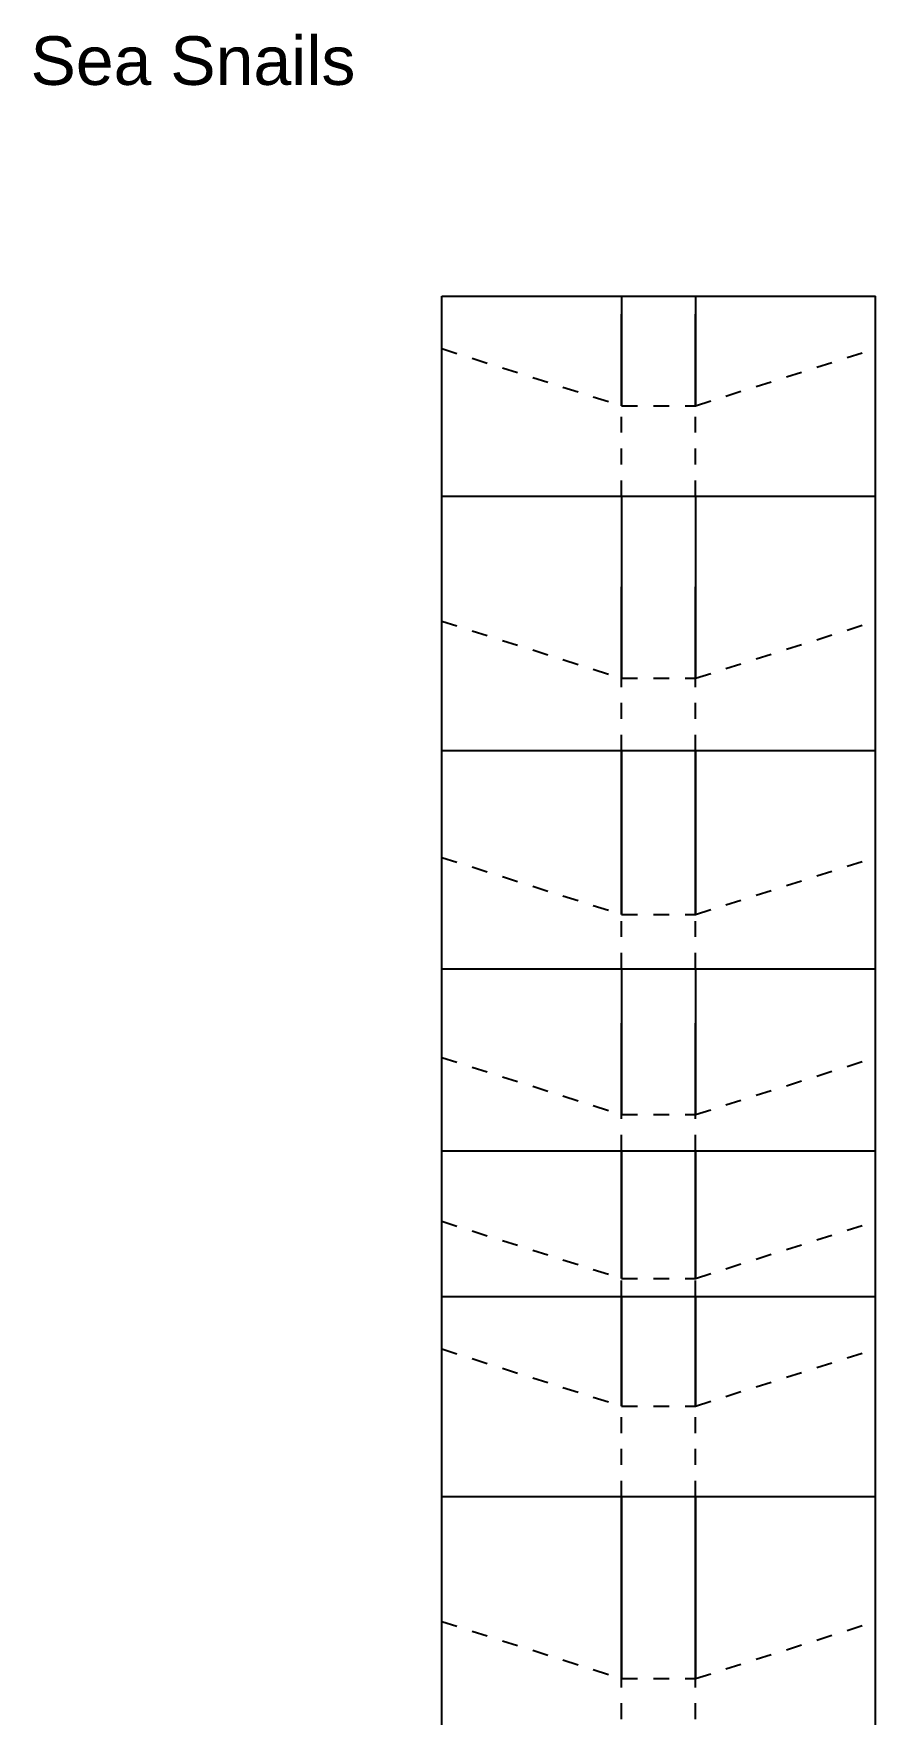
# Model space of a CAD drawing. Extents: x 11 to 192, y -291 to -10.
# Drawn here: x 11.1 to 85.8, y -159.4 to -10.2 of the extents above; entities that cross this region are included whole.
import ezdxf

# ---------------------------------------------------------------- set-up
doc = ezdxf.new("R2010")
doc.units = 0
for name, pattern in [('AI-LINETYPE-101', [2.822222, 1.411111, -1.411111]), ('AI-LINETYPE-102', [2.822222, 1.411111, -1.411111]), ('AI-LINETYPE-103', [2.822222, 1.411111, -1.411111]), ('AI-LINETYPE-104', [2.822222, 1.411111, -1.411111]), ('AI-LINETYPE-105', [2.822222, 1.411111, -1.411111]), ('AI-LINETYPE-106', [2.822222, 1.411111, -1.411111]), ('AI-LINETYPE-107', [2.822222, 1.411111, -1.411111]), ('AI-LINETYPE-108', [2.822222, 1.411111, -1.411111]), ('AI-LINETYPE-109', [2.822222, 1.411111, -1.411111]), ('AI-LINETYPE-110', [2.822222, 1.411111, -1.411111]), ('AI-LINETYPE-111', [2.822222, 1.411111, -1.411111]), ('AI-LINETYPE-112', [2.822222, 1.411111, -1.411111]), ('AI-LINETYPE-113', [2.822222, 1.411111, -1.411111]), ('AI-LINETYPE-114', [2.822222, 1.411111, -1.411111]), ('AI-LINETYPE-115', [2.822222, 1.411111, -1.411111]), ('AI-LINETYPE-116', [2.822222, 1.411111, -1.411111]), ('AI-LINETYPE-117', [2.822222, 1.411111, -1.411111]), ('AI-LINETYPE-118', [2.822222, 1.411111, -1.411111]), ('AI-LINETYPE-119', [2.822222, 1.411111, -1.411111]), ('AI-LINETYPE-120', [2.822222, 1.411111, -1.411111]), ('AI-LINETYPE-121', [2.822222, 1.411111, -1.411111]), ('AI-LINETYPE-122', [2.822222, 1.411111, -1.411111]), ('AI-LINETYPE-123', [2.822222, 1.411111, -1.411111]), ('AI-LINETYPE-124', [2.822222, 1.411111, -1.411111]), ('AI-LINETYPE-125', [2.822222, 1.411111, -1.411111]), ('AI-LINETYPE-126', [2.822222, 1.411111, -1.411111]), ('AI-LINETYPE-127', [2.822222, 1.411111, -1.411111]), ('AI-LINETYPE-128', [2.822222, 1.411111, -1.411111]), ('AI-LINETYPE-129', [2.822222, 1.411111, -1.411111]), ('AI-LINETYPE-130', [2.822222, 1.411111, -1.411111]), ('AI-LINETYPE-146', [2.822222, 1.411111, -1.411111]), ('AI-LINETYPE-147', [2.822222, 1.411111, -1.411111]), ('AI-LINETYPE-148', [2.822222, 1.411111, -1.411111]), ('AI-LINETYPE-149', [2.822222, 1.411111, -1.411111]), ('AI-LINETYPE-150', [2.822222, 1.411111, -1.411111])]:
    doc.linetypes.add(name, pattern=pattern)
for name, color, linetype in [('CUTLINE', 7, 'CONTINUOUS'), ('MOUNTAINLINE', 7, 'CONTINUOUS'), ('TEXT', 7, 'CONTINUOUS'), ('VALLEYLINE', 7, 'CONTINUOUS')]:
    doc.layers.add(name, color=color, linetype=linetype)

# ---------------------------------------------------------------- blocks, each defined once
blk = doc.blocks.new('BLOCK_10')
at = {"layer": 'CUTLINE', "color": 29}
blk.add_lwpolyline([(47.33, -211.13), (47.33, -33.55)], dxfattribs=at)
blk = doc.blocks.new('BLOCK_11')
at = {"layer": 'CUTLINE', "color": 29}
blk.add_lwpolyline([(85.81, -211.13), (85.81, -33.55)], dxfattribs=at)
blk = doc.blocks.new('BLOCK_12')
at = {"layer": 'CUTLINE', "color": 29}
blk.add_lwpolyline([(47.33, -33.55), (85.81, -33.55)], dxfattribs=at)
blk = doc.blocks.new('BLOCK_112')
at = {"layer": 'VALLEYLINE', "color": 29}
blk.add_lwpolyline([(47.33, -122.34), (85.81, -122.34)], dxfattribs=at)
blk = doc.blocks.new('BLOCK_113')
at = {"layer": 'VALLEYLINE', "color": 29}
blk.add_lwpolyline([(63.29, -132.07), (63.29, -122.47)], dxfattribs=at)
blk = doc.blocks.new('BLOCK_114')
at = {"layer": 'VALLEYLINE', "color": 29}
blk.add_lwpolyline([(69.85, -132.07), (69.85, -122.47)], dxfattribs=at)
blk = doc.blocks.new('BLOCK_115')
at = {"layer": 'VALLEYLINE', "color": 29}
blk.add_lwpolyline([(63.29, -122.47), (63.29, -132.07)], dxfattribs=at)
blk = doc.blocks.new('BLOCK_116')
at = {"layer": 'VALLEYLINE', "color": 29}
blk.add_lwpolyline([(69.85, -122.47), (69.85, -132.07)], dxfattribs=at)
blk = doc.blocks.new('BLOCK_117')
at = {"layer": 'VALLEYLINE', "color": 29}
blk.add_lwpolyline([(47.33, -51.31), (85.81, -51.31)], dxfattribs=at)
blk = doc.blocks.new('BLOCK_118')
at = {"layer": 'VALLEYLINE', "color": 29}
blk.add_lwpolyline([(47.33, -73.89), (85.81, -73.89)], dxfattribs=at)
blk = doc.blocks.new('BLOCK_119')
at = {"layer": 'VALLEYLINE', "color": 29}
blk.add_lwpolyline([(63.29, -88.43), (63.29, -73.83)], dxfattribs=at)
blk = doc.blocks.new('BLOCK_120')
at = {"layer": 'VALLEYLINE', "color": 29}
blk.add_lwpolyline([(69.85, -88.43), (69.85, -73.83)], dxfattribs=at)
blk = doc.blocks.new('BLOCK_121')
at = {"layer": 'VALLEYLINE', "color": 29}
blk.add_lwpolyline([(63.29, -73.83), (63.29, -88.43)], dxfattribs=at)
blk = doc.blocks.new('BLOCK_122')
at = {"layer": 'VALLEYLINE', "color": 29}
blk.add_lwpolyline([(69.85, -73.83), (69.85, -88.43)], dxfattribs=at)
blk = doc.blocks.new('BLOCK_123')
at = {"layer": 'VALLEYLINE', "color": 29}
blk.add_lwpolyline([(47.33, -93.25), (85.81, -93.25)], dxfattribs=at)
blk = doc.blocks.new('BLOCK_124')
at = {"layer": 'VALLEYLINE', "color": 29}
blk.add_lwpolyline([(63.29, -106.19), (63.29, -98.07)], dxfattribs=at)
blk = doc.blocks.new('BLOCK_125')
at = {"layer": 'VALLEYLINE', "color": 29}
blk.add_lwpolyline([(69.85, -106.19), (69.85, -98.07)], dxfattribs=at)
blk = doc.blocks.new('BLOCK_126')
at = {"layer": 'VALLEYLINE', "color": 29}
blk.add_lwpolyline([(63.29, -93.26), (63.29, -106.19)], dxfattribs=at)
blk = doc.blocks.new('BLOCK_127')
at = {"layer": 'VALLEYLINE', "color": 29}
blk.add_lwpolyline([(69.85, -93.26), (69.85, -106.19)], dxfattribs=at)
blk = doc.blocks.new('BLOCK_128')
at = {"layer": 'VALLEYLINE', "color": 29}
blk.add_lwpolyline([(47.33, -109.4), (85.81, -109.4)], dxfattribs=at)
blk = doc.blocks.new('BLOCK_129')
at = {"layer": 'VALLEYLINE', "color": 29}
blk.add_lwpolyline([(63.29, -120.73), (63.29, -109.52)], dxfattribs=at)
blk = doc.blocks.new('BLOCK_130')
at = {"layer": 'VALLEYLINE', "color": 29}
blk.add_lwpolyline([(69.85, -120.73), (69.85, -109.52)], dxfattribs=at)
blk = doc.blocks.new('BLOCK_131')
at = {"layer": 'VALLEYLINE', "color": 29}
blk.add_lwpolyline([(63.29, -109.52), (63.29, -120.73)], dxfattribs=at)
blk = doc.blocks.new('BLOCK_132')
at = {"layer": 'VALLEYLINE', "color": 29}
blk.add_lwpolyline([(69.85, -109.52), (69.85, -120.73)], dxfattribs=at)
blk = doc.blocks.new('BLOCK_133')
at = {"layer": 'VALLEYLINE', "color": 29}
blk.add_lwpolyline([(63.29, -43.28), (63.29, -35.16)], dxfattribs=at)
blk = doc.blocks.new('BLOCK_134')
at = {"layer": 'VALLEYLINE', "color": 29}
blk.add_lwpolyline([(69.85, -43.28), (69.85, -35.16)], dxfattribs=at)
blk = doc.blocks.new('BLOCK_135')
at = {"layer": 'VALLEYLINE', "color": 29}
blk.add_lwpolyline([(63.29, -33.55), (63.29, -43.28)], dxfattribs=at)
blk = doc.blocks.new('BLOCK_136')
at = {"layer": 'VALLEYLINE', "color": 29}
blk.add_lwpolyline([(69.85, -33.55), (69.85, -43.28)], dxfattribs=at)
blk = doc.blocks.new('BLOCK_137')
at = {"layer": 'VALLEYLINE', "color": 29}
blk.add_lwpolyline([(63.29, -67.46), (63.29, -59.34)], dxfattribs=at)
blk = doc.blocks.new('BLOCK_138')
at = {"layer": 'VALLEYLINE', "color": 29}
blk.add_lwpolyline([(69.85, -67.46), (69.85, -59.34)], dxfattribs=at)
blk = doc.blocks.new('BLOCK_139')
at = {"layer": 'VALLEYLINE', "color": 29}
blk.add_lwpolyline([(63.29, -51.31), (63.29, -67.46)], dxfattribs=at)
blk = doc.blocks.new('BLOCK_140')
at = {"layer": 'VALLEYLINE', "color": 29}
blk.add_lwpolyline([(69.85, -51.31), (69.85, -67.46)], dxfattribs=at)
blk = doc.blocks.new('BLOCK_141')
at = {"layer": 'VALLEYLINE', "color": 29}
blk.add_lwpolyline([(47.33, -140.1), (85.81, -140.1)], dxfattribs=at)
blk = doc.blocks.new('BLOCK_157')
at = {"layer": 'VALLEYLINE', "color": 29}
blk.add_lwpolyline([(63.29, -156.25), (63.29, -140.09)], dxfattribs=at)
blk = doc.blocks.new('BLOCK_158')
at = {"layer": 'VALLEYLINE', "color": 29}
blk.add_lwpolyline([(69.85, -156.25), (69.85, -140.09)], dxfattribs=at)
blk = doc.blocks.new('BLOCK_159')
at = {"layer": 'VALLEYLINE', "color": 29}
blk.add_lwpolyline([(63.29, -140.09), (63.29, -156.25)], dxfattribs=at)
blk = doc.blocks.new('BLOCK_160')
at = {"layer": 'VALLEYLINE', "color": 29}
blk.add_lwpolyline([(69.85, -140.09), (69.85, -156.25)], dxfattribs=at)
blk = doc.blocks.new('BLOCK_261')
at = {"layer": 'MOUNTAINLINE', "color": 29, "linetype": 'AI-LINETYPE-101'}
blk.add_lwpolyline([(47.33, -126.99), (63.29, -132.07)], dxfattribs=at)
blk = doc.blocks.new('BLOCK_262')
at = {"layer": 'MOUNTAINLINE', "color": 29, "linetype": 'AI-LINETYPE-102'}
blk.add_lwpolyline([(63.29, -132.07), (69.85, -132.07)], dxfattribs=at)
blk = doc.blocks.new('BLOCK_263')
at = {"layer": 'MOUNTAINLINE', "color": 29, "linetype": 'AI-LINETYPE-103'}
blk.add_lwpolyline([(69.85, -132.07), (85.81, -126.99)], dxfattribs=at)
blk = doc.blocks.new('BLOCK_264')
at = {"layer": 'MOUNTAINLINE', "color": 29, "linetype": 'AI-LINETYPE-104'}
blk.add_lwpolyline([(63.29, -73.89), (63.29, -67.46)], dxfattribs=at)
blk = doc.blocks.new('BLOCK_265')
at = {"layer": 'MOUNTAINLINE', "color": 29, "linetype": 'AI-LINETYPE-105'}
blk.add_lwpolyline([(69.85, -73.89), (69.85, -67.46)], dxfattribs=at)
blk = doc.blocks.new('BLOCK_266')
at = {"layer": 'MOUNTAINLINE', "color": 29, "linetype": 'AI-LINETYPE-106'}
blk.add_lwpolyline([(47.33, -83.36), (63.29, -88.43)], dxfattribs=at)
blk = doc.blocks.new('BLOCK_267')
at = {"layer": 'MOUNTAINLINE', "color": 29, "linetype": 'AI-LINETYPE-107'}
blk.add_lwpolyline([(63.29, -88.43), (69.85, -88.43)], dxfattribs=at)
blk = doc.blocks.new('BLOCK_268')
at = {"layer": 'MOUNTAINLINE', "color": 29, "linetype": 'AI-LINETYPE-108'}
blk.add_lwpolyline([(69.85, -88.43), (85.81, -83.36)], dxfattribs=at)
blk = doc.blocks.new('BLOCK_269')
at = {"layer": 'MOUNTAINLINE', "color": 29, "linetype": 'AI-LINETYPE-109'}
blk.add_lwpolyline([(63.29, -93.25), (63.29, -88.43)], dxfattribs=at)
blk = doc.blocks.new('BLOCK_270')
at = {"layer": 'MOUNTAINLINE', "color": 29, "linetype": 'AI-LINETYPE-110'}
blk.add_lwpolyline([(69.85, -93.25), (69.85, -88.43)], dxfattribs=at)
blk = doc.blocks.new('BLOCK_271')
at = {"layer": 'MOUNTAINLINE', "color": 29, "linetype": 'AI-LINETYPE-111'}
blk.add_lwpolyline([(47.33, -101.12), (63.29, -106.19)], dxfattribs=at)
blk = doc.blocks.new('BLOCK_272')
at = {"layer": 'MOUNTAINLINE', "color": 29, "linetype": 'AI-LINETYPE-112'}
blk.add_lwpolyline([(63.29, -106.19), (69.85, -106.19)], dxfattribs=at)
blk = doc.blocks.new('BLOCK_273')
at = {"layer": 'MOUNTAINLINE', "color": 29, "linetype": 'AI-LINETYPE-113'}
blk.add_lwpolyline([(69.85, -106.19), (85.81, -101.12)], dxfattribs=at)
blk = doc.blocks.new('BLOCK_274')
at = {"layer": 'MOUNTAINLINE', "color": 29, "linetype": 'AI-LINETYPE-114'}
blk.add_lwpolyline([(63.29, -109.4), (63.29, -106.19)], dxfattribs=at)
blk = doc.blocks.new('BLOCK_275')
at = {"layer": 'MOUNTAINLINE', "color": 29, "linetype": 'AI-LINETYPE-115'}
blk.add_lwpolyline([(69.85, -109.4), (69.85, -106.19)], dxfattribs=at)
blk = doc.blocks.new('BLOCK_276')
at = {"layer": 'MOUNTAINLINE', "color": 29, "linetype": 'AI-LINETYPE-116'}
blk.add_lwpolyline([(47.33, -115.66), (63.29, -120.73)], dxfattribs=at)
blk = doc.blocks.new('BLOCK_277')
at = {"layer": 'MOUNTAINLINE', "color": 29, "linetype": 'AI-LINETYPE-117'}
blk.add_lwpolyline([(63.29, -120.73), (69.85, -120.73)], dxfattribs=at)
blk = doc.blocks.new('BLOCK_278')
at = {"layer": 'MOUNTAINLINE', "color": 29, "linetype": 'AI-LINETYPE-118'}
blk.add_lwpolyline([(69.85, -120.73), (85.81, -115.66)], dxfattribs=at)
blk = doc.blocks.new('BLOCK_279')
at = {"layer": 'MOUNTAINLINE', "color": 29, "linetype": 'AI-LINETYPE-119'}
blk.add_lwpolyline([(63.29, -122.34), (63.29, -120.73)], dxfattribs=at)
blk = doc.blocks.new('BLOCK_280')
at = {"layer": 'MOUNTAINLINE', "color": 29, "linetype": 'AI-LINETYPE-120'}
blk.add_lwpolyline([(69.85, -122.34), (69.85, -120.73)], dxfattribs=at)
blk = doc.blocks.new('BLOCK_281')
at = {"layer": 'MOUNTAINLINE', "color": 29, "linetype": 'AI-LINETYPE-121'}
blk.add_lwpolyline([(47.33, -38.2), (63.29, -43.28)], dxfattribs=at)
blk = doc.blocks.new('BLOCK_282')
at = {"layer": 'MOUNTAINLINE', "color": 29, "linetype": 'AI-LINETYPE-122'}
blk.add_lwpolyline([(63.29, -43.28), (69.85, -43.28)], dxfattribs=at)
blk = doc.blocks.new('BLOCK_283')
at = {"layer": 'MOUNTAINLINE', "color": 29, "linetype": 'AI-LINETYPE-123'}
blk.add_lwpolyline([(69.85, -43.28), (85.81, -38.2)], dxfattribs=at)
blk = doc.blocks.new('BLOCK_284')
at = {"layer": 'MOUNTAINLINE', "color": 29, "linetype": 'AI-LINETYPE-124'}
blk.add_lwpolyline([(63.29, -51.31), (63.29, -43.28)], dxfattribs=at)
blk = doc.blocks.new('BLOCK_285')
at = {"layer": 'MOUNTAINLINE', "color": 29, "linetype": 'AI-LINETYPE-125'}
blk.add_lwpolyline([(69.85, -51.31), (69.85, -43.28)], dxfattribs=at)
blk = doc.blocks.new('BLOCK_286')
at = {"layer": 'MOUNTAINLINE', "color": 29, "linetype": 'AI-LINETYPE-126'}
blk.add_lwpolyline([(47.33, -62.39), (63.29, -67.46)], dxfattribs=at)
blk = doc.blocks.new('BLOCK_287')
at = {"layer": 'MOUNTAINLINE', "color": 29, "linetype": 'AI-LINETYPE-127'}
blk.add_lwpolyline([(63.29, -67.46), (69.85, -67.46)], dxfattribs=at)
blk = doc.blocks.new('BLOCK_288')
at = {"layer": 'MOUNTAINLINE', "color": 29, "linetype": 'AI-LINETYPE-128'}
blk.add_lwpolyline([(69.85, -67.46), (85.81, -62.39)], dxfattribs=at)
blk = doc.blocks.new('BLOCK_289')
at = {"layer": 'MOUNTAINLINE', "color": 29, "linetype": 'AI-LINETYPE-129'}
blk.add_lwpolyline([(63.29, -162.68), (63.29, -156.25)], dxfattribs=at)
blk = doc.blocks.new('BLOCK_290')
at = {"layer": 'MOUNTAINLINE', "color": 29, "linetype": 'AI-LINETYPE-130'}
blk.add_lwpolyline([(69.85, -162.68), (69.85, -156.25)], dxfattribs=at)
blk = doc.blocks.new('BLOCK_306')
at = {"layer": 'MOUNTAINLINE', "color": 29, "linetype": 'AI-LINETYPE-146'}
blk.add_lwpolyline([(63.29, -140.1), (63.29, -132.07)], dxfattribs=at)
blk = doc.blocks.new('BLOCK_307')
at = {"layer": 'MOUNTAINLINE', "color": 29, "linetype": 'AI-LINETYPE-147'}
blk.add_lwpolyline([(69.85, -140.1), (69.85, -132.07)], dxfattribs=at)
blk = doc.blocks.new('BLOCK_308')
at = {"layer": 'MOUNTAINLINE', "color": 29, "linetype": 'AI-LINETYPE-148'}
blk.add_lwpolyline([(47.33, -151.18), (63.29, -156.25)], dxfattribs=at)
blk = doc.blocks.new('BLOCK_309')
at = {"layer": 'MOUNTAINLINE', "color": 29, "linetype": 'AI-LINETYPE-149'}
blk.add_lwpolyline([(63.29, -156.25), (69.85, -156.25)], dxfattribs=at)
blk = doc.blocks.new('BLOCK_310')
at = {"layer": 'MOUNTAINLINE', "color": 29, "linetype": 'AI-LINETYPE-150'}
blk.add_lwpolyline([(69.85, -156.25), (85.81, -151.18)], dxfattribs=at)

msp = doc.modelspace()

# ---------------------------------------------------------------- block references
at = {"layer": 'CUTLINE'}
for name in ['BLOCK_10', 'BLOCK_12', 'BLOCK_11']:
    msp.add_blockref(name, (0, 0), dxfattribs=at)
at = {"layer": 'MOUNTAINLINE'}
for name in ['BLOCK_281', 'BLOCK_283', 'BLOCK_282', 'BLOCK_284', 'BLOCK_285', 'BLOCK_286', 'BLOCK_288', 'BLOCK_264', 'BLOCK_287', 'BLOCK_265', 'BLOCK_266', 'BLOCK_268', 'BLOCK_267', 'BLOCK_269', 'BLOCK_270', 'BLOCK_271', 'BLOCK_273', 'BLOCK_272', 'BLOCK_274', 'BLOCK_275', 'BLOCK_276', 'BLOCK_278', 'BLOCK_277', 'BLOCK_279', 'BLOCK_280', 'BLOCK_261', 'BLOCK_263', 'BLOCK_262', 'BLOCK_306', 'BLOCK_307', 'BLOCK_308', 'BLOCK_310', 'BLOCK_289', 'BLOCK_309', 'BLOCK_290']:
    msp.add_blockref(name, (0, 0), dxfattribs=at)
at = {"layer": 'VALLEYLINE'}
for name in ['BLOCK_135', 'BLOCK_136', 'BLOCK_133', 'BLOCK_134', 'BLOCK_117', 'BLOCK_139', 'BLOCK_140', 'BLOCK_137', 'BLOCK_138', 'BLOCK_118', 'BLOCK_119', 'BLOCK_121', 'BLOCK_120', 'BLOCK_122', 'BLOCK_123', 'BLOCK_126', 'BLOCK_127', 'BLOCK_124', 'BLOCK_125', 'BLOCK_128', 'BLOCK_129', 'BLOCK_131', 'BLOCK_130', 'BLOCK_132', 'BLOCK_112', 'BLOCK_113', 'BLOCK_115', 'BLOCK_114', 'BLOCK_116', 'BLOCK_141', 'BLOCK_157', 'BLOCK_159', 'BLOCK_158', 'BLOCK_160']:
    msp.add_blockref(name, (0, 0), dxfattribs=at)

# ---------------------------------------------------------------- texts
at = {"layer": 'TEXT', "color": 7, "insert": (10.83, -14.86), "char_height": 4.318, "attachment_point": 7}
msp.add_mtext('\\fArial|b0|i0|c0|p34;\\W1;Sea Snails', dxfattribs=at)

doc.saveas('drawing.dxf')
